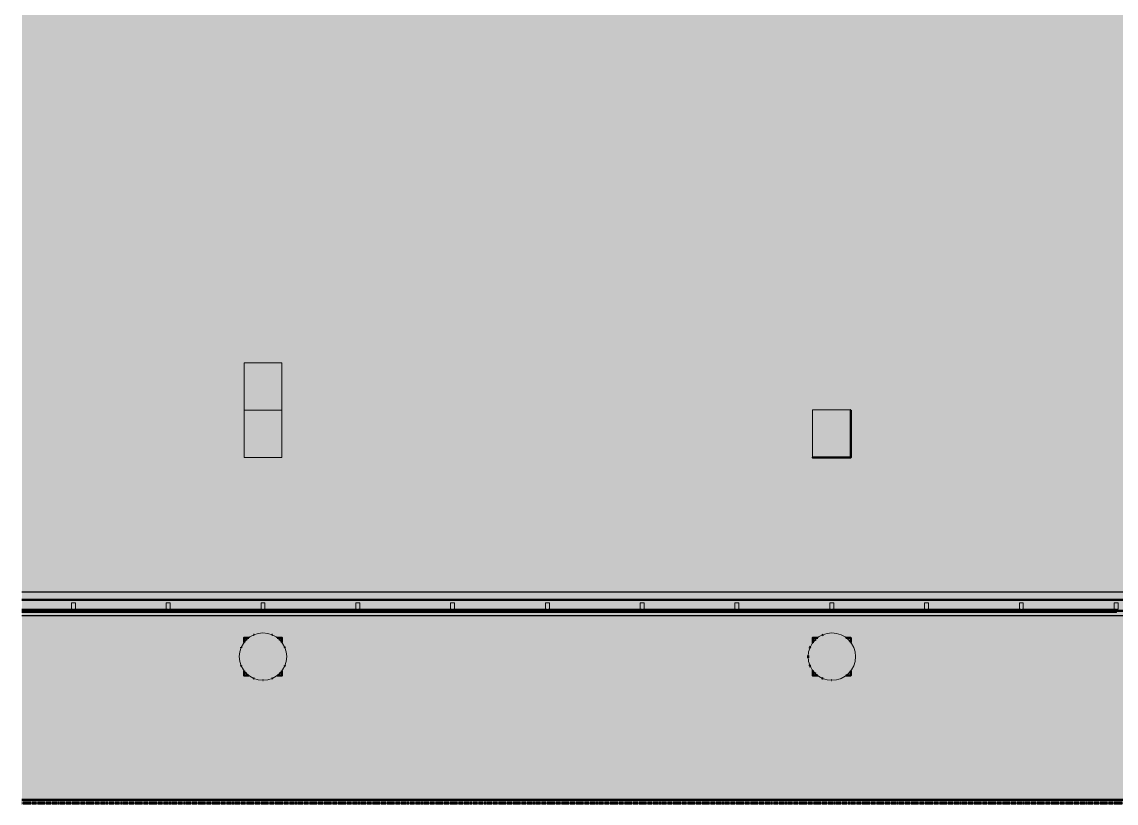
# Model space of a CAD drawing. Header units: inches. Extents: x 416 to 2283, y -56 to 1824.
# Drawn here: x 416 to 1108, y -10 to 485 of the extents above; entities that cross this region are included whole.
import ezdxf

# ---------------------------------------------------------------- set-up
doc = ezdxf.new("R2010")
doc.units = ezdxf.units.IN
doc.header["$MEASUREMENT"] = 0
doc.linetypes.add('IMPORT-Orbis_BB$0$TI_Grid_E957150$0$PROPERTY _2_', pattern=[1.546875, 1.3125, -0.046875, 0.046875, -0.046875, 0.046875, -0.046875])
for name, color, linetype, lineweight in [('A-DETL-GENF', 92, 'Continuous', 9), ('A-DETL-THIN', 151, 'Continuous', 9), ('Orbis - Background_dwg', 8, 'Continuous', 9), ('Orbis_AR$0$A-Wall-Exst', 7, 'Continuous', 9), ('Orbis_BB$0$A-Glaz-Assm', 10, 'Continuous', 20), ('Orbis_BB$0$A-Glaz-Assm-Blow', 250, 'Continuous', 13), ('Orbis_BB$0$A-Glaz-Assm-Glaz', 10, 'Continuous', 20), ('Orbis_BB$0$A-Wall-Exst', 7, 'Continuous', 9), ('Orbis_BB$0$TI_ARCH-02_E957150$0$A-Wall-Blow', 130, 'Continuous', 30), ('Orbis_BB$0$TI_Grid_E957150$0$C-Prop', 170, 'IMPORT-Orbis_BB$0$TI_Grid_E957150$0$PROPERTY _2_', 70), ('Orbis_BB$0$TI_Grid_E957150$0$S-02-COLS-CONC', 50, 'Continuous', 50), ('Orbis_BB$0$TI_Grid_E957150$0$S-02-COLS-CONC-PATT', 10, 'Continuous', 20), ('Orbis_BB$0$TI_Grid_E957150$0$S-03-COLS-CONC-PATT', 10, 'Continuous', 20), ('Orbis_BB$0$TI_Grid_E957150$0$S-04-COLS-CONC', 50, 'Continuous', 50), ('Orbis_BB$0$TI_Grid_E957150$0$S-04-COLS-CONC-PATT', 10, 'Continuous', 20), ('Orbis_BB$0$TI_Grid_E957150$0$S-05-COLS-CONC', 50, 'Continuous', 50), ('Orbis_BB$0$TI_Grid_E957150$0$S-06-COLS-CONC', 50, 'Continuous', 50), ('Orbis_BB$0$TI_Grid_E957150$0$S-07-COLS-CONC', 50, 'Continuous', 50), ('Orbis_BB$0$TI_Grid_E957150$0$S-08-COLS-CONC', 50, 'Continuous', 50), ('Orbis_BB$0$TI_Grid_E957150$0$S-08-COLS-CONC-PATT', 10, 'Continuous', 20), ('Orbis_BB$0$TI_Grid_E957150$0$S-09-COLS-CONC', 50, 'Continuous', 50), ('Orbis_BB$0$TI_Grid_E957150$0$S-11-COLS-CONC', 50, 'Continuous', 50), ('Orbis_BB$0$TI_Grid_E957150$0$S-12-COLS-CONC', 50, 'Continuous', 50), ('Orbis_BB$0$TI_Grid_E957150$0$S-P1-COLS-CONC', 50, 'Continuous', 50), ('Orbis_BB$0$TI_Grid_E957150$0$S-P1-COLS-CONC-PATT', 10, 'Continuous', 20), ('Orbis_BB$0$TI_Grid_E957150$0$S-P2-WALL-CONC', 50, 'Continuous', 50), ('Orbis_BB$0$TI_Grid_E957150$0$S-P4-COLS-CONC', 50, 'Continuous', 50), ('S-COLS', 52, 'Continuous', 13)]:
    doc.layers.add(name, color=color, linetype=linetype, lineweight=lineweight)

# ---------------------------------------------------------------- blocks, each defined once
blk = doc.blocks.new('Concrete-Rectangular-Column - 24 x 30-6914152-Level XX  POWER _ SIGNAL')
at = {"layer": 'S-COLS', "lineweight": 9}
blk.add_hatch(color=7, dxfattribs=at).paths.add_polyline_path([(12, -15), (12, 15), (-12, 15), (-12, -15)], flags=0)
at = {"layer": 'S-COLS', "color": 8, "lineweight": 20}
for p, q in [((12, 15), (-12, 15)), ((-12, 15), (-12, -15)), ((12, -15), (12, 15)), ((-12, -15), (12, -15))]:
    blk.add_line(p, q, dxfattribs=at)
blk = doc.blocks.new('Concrete-Round-Column - 30_-6914671-Level XX  POWER _ SIGNAL')
at = {"layer": 'S-COLS', "lineweight": 9}
blk.add_hatch(color=7, dxfattribs=at).paths.add_polyline_path([(0, -15), (2.62, -14.77), (5.13, -14.1), (7.5, -12.99), (9.64, -11.49), (11.49, -9.64), (12.99, -7.5), (14.1, -5.13), (14.77, -2.6), (15, 0), (14.77, 2.6), (14.1, 5.13), (12.99, 7.5), (11.49, 9.64), (9.64, 11.49), (7.5, 12.99), (5.13, 14.1), (2.6, 14.77), (-0.01, 15), (-2.6, 14.77), (-5.13, 14.1), (-7.5, 12.99), (-9.64, 11.49), (-11.49, 9.64), (-12.99, 7.5), (-14.1, 5.13), (-14.77, 2.6), (-15, 0), (-14.77, -2.6), (-14.1, -5.13), (-12.99, -7.5), (-11.49, -9.64), (-9.64, -11.49), (-7.44, -13.02), (-5.13, -14.1), (-2.38, -14.79), (-0.48, -14.96)], flags=0)
at = {"layer": 'S-COLS', "color": 8, "lineweight": 20}
for start, end in [(360, 180), (180, 360)]:
    blk.add_arc((0, 0), 15, start, end, dxfattribs=at)
blk = doc.blocks.new('Orbis - Background_dwg__U63-7347745-Level XX  POWER _ SIGNAL')
at = {"layer": 'Orbis_BB$0$TI_Grid_E957150$0$S-12-COLS-CONC', "flags": 128}
blk.add_lwpolyline([(11648.45, 1020.91), (11648.66, 1020.91), (11648.66, 1044.91), (11648.45, 1044.91)], dxfattribs=at)
blk = doc.blocks.new('Orbis - Background_dwg_Orbis_BB-7347761-Level XX  POWER _ SIGNAL')
at = {"layer": 'Orbis_BB$0$TI_Grid_E957150$0$S-02-COLS-CONC-PATT', "lineweight": 9}
h = blk.add_hatch(color=7, dxfattribs=at)
h.paths.add_polyline_path([(11264.66, 876.91), (11267.76, 876.91), (11267.02, 877.43), (11265.17, 879.28), (11264.66, 880.01), (11264.66, 877.43)], flags=0)
h.paths.add_polyline_path([(11288.66, 876.91), (11288.66, 880.01), (11288.15, 879.28), (11286.3, 877.43), (11285.56, 876.91), (11286.3, 876.91)], flags=0)
h.paths.add_polyline_path([(11264.66, 897.83), (11265.17, 898.56), (11267.02, 900.41), (11267.74, 900.91), (11264.66, 900.91), (11264.66, 898.05)], flags=0)
h.paths.add_polyline_path([(11288.66, 897.83), (11288.66, 900.91), (11285.59, 900.91), (11286.3, 900.41), (11288.15, 898.56)], flags=0)
h = blk.add_hatch(color=7, dxfattribs=at)
h.paths.add_polyline_path([(11624.66, 876.91), (11627.84, 876.91), (11627.1, 877.43), (11625.25, 879.28), (11624.66, 880.12), (11624.66, 877.43)], flags=0)
h.paths.add_polyline_path([(11646.38, 876.91), (11648.66, 876.91), (11648.66, 879.89), (11648.23, 879.28), (11646.38, 877.43), (11645.64, 876.91), (11646.35, 876.91)], flags=0)
h.paths.add_polyline_path([(11624.66, 897.72), (11625.25, 898.56), (11627.1, 900.41), (11627.81, 900.91), (11624.66, 900.91), (11624.66, 897.97)], flags=0)
h.paths.add_polyline_path([(11648.66, 897.95), (11648.66, 900.91), (11645.67, 900.91), (11646.38, 900.41), (11648.23, 898.56)], flags=0)
at = {"layer": 'Orbis_BB$0$TI_Grid_E957150$0$S-03-COLS-CONC-PATT', "lineweight": 9}
h = blk.add_hatch(color=7, dxfattribs=at)
h.paths.add_polyline_path([(11621.76, 888.67), (11621.73, 888.81), (11621.74, 888.72)], flags=0)
h.paths.add_polyline_path([(11621.66, 888.91), (11621.75, 889.05), (11621.74, 889.1), (11621.67, 888.92)], flags=0)
at = {"layer": 'Orbis_BB$0$TI_Grid_E957150$0$S-04-COLS-CONC-PATT', "lineweight": 9}
h = blk.add_hatch(color=7, dxfattribs=at)
h.paths.add_polyline_path([(11271.13, 875.01), (11270.82, 875.16), (11270.92, 875.05)], flags=0)
h.paths.add_polyline_path([(11282.2, 875.01), (11282.4, 875.05), (11282.4, 875.11), (11282.28, 875.05)], flags=0)
h.paths.add_polyline_path([(11262.9, 883.08), (11262.85, 883.17), (11262.8, 883.17)], flags=0)
h.paths.add_polyline_path([(11282.6, 902.64), (11282.4, 902.77), (11282.4, 902.73), (11282.48, 902.7)], flags=0)
h = blk.add_hatch(color=7, dxfattribs=at)
h.paths.add_polyline_path([(11623.23, 882.53), (11622.8, 883.45), (11622.82, 883.15)], flags=0)
h.paths.add_polyline_path([(11622.8, 894.39), (11623.21, 895.26), (11622.8, 894.65)], flags=0)
at = {"layer": 'Orbis_BB$0$TI_Grid_E957150$0$S-08-COLS-CONC-PATT', "lineweight": 9}
h = blk.add_hatch(color=7, dxfattribs=at)
h.paths.add_polyline_path([(11631.27, 874.99), (11630.47, 875.36), (11630.92, 875.05)], flags=0)
h.paths.add_polyline_path([(11622.8, 883.17), (11622.8, 883.45), (11622.71, 883.66), (11622.78, 883.28)], flags=0)
h.paths.add_polyline_path([(11621.66, 888.91), (11621.76, 889.15), (11621.74, 889.31), (11621.66, 888.92)], flags=0)
h.paths.add_polyline_path([(11621.66, 888.91), (11621.75, 888.77), (11621.73, 889.01), (11621.67, 888.92)], flags=0)
h.paths.add_polyline_path([(11621.8, 888.2), (11621.73, 888.76), (11621.66, 888.91), (11621.74, 888.52)], flags=0)
h.paths.add_polyline_path([(11622.71, 894.19), (11622.8, 894.39), (11622.8, 894.65)], flags=0)
h.paths.add_polyline_path([(11630.54, 902.52), (11631.21, 902.83), (11630.92, 902.77)], flags=0)
h = blk.add_hatch(color=7, dxfattribs=at)
h.paths.add_polyline_path([(11270.92, 875.05), (11270.82, 875.16), (11270.65, 875.24)], flags=0)
h.paths.add_polyline_path([(11262.8, 883.17), (11262.85, 883.19), (11262.77, 883.36)], flags=0)
h.paths.add_polyline_path([(11262.97, 882.92), (11262.9, 883.08), (11262.8, 883.17)], flags=0)
h.paths.add_polyline_path([(11290.47, 883.17), (11290.52, 883.17), (11290.52, 883.28)], flags=0)
at = {"layer": 'Orbis_BB$0$TI_Grid_E957150$0$S-P1-COLS-CONC-PATT', "lineweight": 9}
blk.add_hatch(color=7, dxfattribs=at).paths.add_polyline_path([(11624.66, 1014.91), (11648.66, 1014.91), (11648.66, 1044.91), (11648.45, 1044.91), (11648.45, 1015.12), (11624.66, 1015.12)], flags=0)
at = {"layer": 'Orbis_BB$0$A-Glaz-Assm', "flags": 128}
for points in [[(11157.91, 922.91), (11155.41, 922.91), (11155.41, 918.91), (11156.41, 918.91), (11156.41, 916.91), (11156.91, 916.91), (11156.91, 918.91), (11157.91, 918.91)], [(11217.91, 922.91), (11215.41, 922.91), (11215.41, 918.91), (11216.41, 918.91), (11216.41, 916.91), (11216.91, 916.91), (11216.91, 918.91), (11217.91, 918.91)], [(11277.91, 922.91), (11275.41, 922.91), (11275.41, 918.91), (11276.41, 918.91), (11276.41, 916.91), (11276.91, 916.91), (11276.91, 918.91), (11277.91, 918.91)], [(11337.91, 922.91), (11335.41, 922.91), (11335.41, 918.91), (11336.41, 918.91), (11336.41, 916.91), (11336.91, 916.91), (11336.91, 918.91), (11337.91, 918.91)], [(11397.91, 922.91), (11395.41, 922.91), (11395.41, 918.91), (11396.41, 918.91), (11396.41, 916.91), (11396.91, 916.91), (11396.91, 918.91), (11397.91, 918.91)], [(11457.91, 922.91), (11455.41, 922.91), (11455.41, 918.91), (11456.41, 918.91), (11456.41, 916.91), (11456.91, 916.91), (11456.91, 918.91), (11457.91, 918.91)], [(11517.91, 922.91), (11515.41, 922.91), (11515.41, 918.91), (11516.41, 918.91), (11516.41, 916.91), (11516.91, 916.91), (11516.91, 918.91), (11517.91, 918.91)], [(11577.91, 922.91), (11575.41, 922.91), (11575.41, 918.91), (11576.41, 918.91), (11576.41, 916.91), (11576.91, 916.91), (11576.91, 918.91), (11577.91, 918.91)], [(11637.91, 922.91), (11635.41, 922.91), (11635.41, 918.91), (11636.41, 918.91), (11636.41, 916.91), (11636.91, 916.91), (11636.91, 918.91), (11637.91, 918.91)], [(11697.91, 922.91), (11695.41, 922.91), (11695.41, 918.91), (11696.41, 918.91), (11696.41, 916.91), (11696.91, 916.91), (11696.91, 918.91), (11697.91, 918.91)], [(11757.91, 922.91), (11755.41, 922.91), (11755.41, 918.91), (11756.41, 918.91), (11756.41, 916.91), (11756.91, 916.91), (11756.91, 918.91), (11757.91, 918.91)], [(11817.91, 922.91), (11815.41, 922.91), (11815.41, 918.91), (11816.41, 918.91), (11816.41, 916.91), (11816.91, 916.91), (11816.91, 918.91), (11817.91, 918.91)]]:
    blk.add_lwpolyline(points, close=True, dxfattribs=at)
at = {"layer": 'Orbis_BB$0$A-Glaz-Assm-Blow'}
for p, q in [((11124.05, 916.91), (11156.41, 916.91)), ((11156.91, 916.91), (11216.41, 916.91)), ((11216.91, 916.91), (11276.41, 916.91)), ((11276.91, 916.91), (11336.41, 916.91)), ((11336.91, 916.91), (11396.41, 916.91)), ((11396.91, 916.91), (11456.41, 916.91)), ((11456.91, 916.91), (11516.41, 916.91)), ((11516.91, 916.91), (11576.41, 916.91)), ((11576.91, 916.91), (11636.41, 916.91)), ((11636.91, 916.91), (11696.41, 916.91)), ((11696.91, 916.91), (11756.41, 916.91)), ((11756.91, 916.91), (11816.41, 916.91))]:
    blk.add_line(p, q, dxfattribs=at)
at = {"layer": 'Orbis_BB$0$A-Glaz-Assm-Blow', "flags": 128}
blk.add_lwpolyline([(12057.66, 922.91), (12057.66, 924.91), (11124.05, 924.91)], dxfattribs=at)
at = {"layer": 'Orbis_BB$0$A-Glaz-Assm-Glaz'}
blk.add_line((11156.41, 918.91), (11124.05, 918.91), dxfattribs=at)
at = {"layer": 'Orbis_BB$0$A-Glaz-Assm-Glaz', "flags": 128}
blk.add_lwpolyline([(11124.05, 917.91), (11156.41, 917.91), (11156.41, 918.91)], dxfattribs=at)
for points in [[(11216.41, 918.91), (11156.91, 918.91), (11156.91, 917.91), (11216.41, 917.91)], [(11276.41, 918.91), (11216.91, 918.91), (11216.91, 917.91), (11276.41, 917.91)], [(11336.41, 918.91), (11276.91, 918.91), (11276.91, 917.91), (11336.41, 917.91)], [(11396.41, 918.91), (11336.91, 918.91), (11336.91, 917.91), (11396.41, 917.91)], [(11456.41, 918.91), (11396.91, 918.91), (11396.91, 917.91), (11456.41, 917.91)], [(11516.41, 918.91), (11456.91, 918.91), (11456.91, 917.91), (11516.41, 917.91)], [(11576.41, 918.91), (11516.91, 918.91), (11516.91, 917.91), (11576.41, 917.91)], [(11636.41, 918.91), (11576.91, 918.91), (11576.91, 917.91), (11636.41, 917.91)], [(11696.41, 918.91), (11636.91, 918.91), (11636.91, 917.91), (11696.41, 917.91)], [(11756.41, 918.91), (11696.91, 918.91), (11696.91, 917.91), (11756.41, 917.91)], [(11816.41, 918.91), (11756.91, 918.91), (11756.91, 917.91), (11816.41, 917.91)]]:
    blk.add_lwpolyline(points, close=True, dxfattribs=at)
at = {"layer": 'Orbis_BB$0$A-Wall-Exst', "color": 50, "lineweight": 50}
blk.add_line((11124.05, 917.91), (12057.66, 917.91), dxfattribs=at)
at = {"layer": 'Orbis_BB$0$A-Wall-Exst', "color": 50, "lineweight": 50, "flags": 128}
blk.add_lwpolyline([(12057.66, 917.91), (12057.66, 924.91), (11124.05, 924.91)], dxfattribs=at)
at = {"layer": 'Orbis_BB$0$TI_ARCH-02_E957150$0$A-Wall-Blow', "flags": 128}
for points in [[(11124.05, 914.91), (12058.66, 914.91), (12058.66, 853.91), (12117.66, 853.91), (12117.66, 857.91), (12147.66, 857.91), (12147.66, 854.91), (12856.66, 854.91), (12856.66, 1027.91), (12853.66, 1027.91), (12853.66, 1028.04)], [(11124.05, 930.04), (12058.66, 930.04), (12058.66, 928.91)]]:
    blk.add_lwpolyline(points, dxfattribs=at)
at = {"layer": 'Orbis_BB$0$TI_Grid_E957150$0$C-Prop', "flags": 128}
blk.add_lwpolyline([(12850.26, 2047.16), (12794.32, 2047.16), (12793.88, 2046.62), (12888.38, 1360.4), (12888.38, 796.17), (11124.05, 796.17)], dxfattribs=at)
at = {"layer": 'Orbis_BB$0$TI_Grid_E957150$0$S-02-COLS-CONC'}
for p, q in [((11288.66, 900.91), (11285.59, 900.91)), ((11288.66, 897.83), (11288.66, 900.91)), ((11648.66, 900.91), (11645.67, 900.91)), ((11648.66, 897.95), (11648.66, 900.91))]:
    blk.add_line(p, q, dxfattribs=at)
at = {"layer": 'Orbis_BB$0$TI_Grid_E957150$0$S-02-COLS-CONC', "flags": 128}
for points in [[(11648.45, 1020.91), (11648.66, 1020.91), (11648.66, 1044.91), (11648.45, 1044.91)], [(11267.74, 900.91), (11264.66, 900.91), (11264.66, 897.83)], [(11627.81, 900.91), (11624.66, 900.91), (11624.66, 897.72)], [(11264.66, 880.01), (11264.66, 876.91), (11267.76, 876.91)], [(11285.56, 876.91), (11288.66, 876.91), (11288.66, 880.01)], [(11624.66, 880.12), (11624.66, 876.91), (11627.84, 876.91)], [(11645.64, 876.91), (11648.66, 876.91), (11648.66, 879.89)]]:
    blk.add_lwpolyline(points, dxfattribs=at)
at = {"layer": 'Orbis_BB$0$TI_Grid_E957150$0$S-04-COLS-CONC'}
for p, q in [((11648.45, 1044.91), (11648.66, 1044.91)), ((11290.38, 894.87), (11290.52, 894.65)), ((11290.52, 894.65), (11290.55, 894.49))]:
    blk.add_line(p, q, dxfattribs=at)
at = {"layer": 'Orbis_BB$0$TI_Grid_E957150$0$S-04-COLS-CONC', "flags": 128}
for points in [[(11648.66, 1044.91), (11648.66, 1020.91), (11648.45, 1020.91)], [(11270.73, 902.64), (11270.92, 902.77), (11271.07, 902.8)], [(11282.26, 902.8), (11282.4, 902.77), (11282.6, 902.64)], [(11630.54, 902.52), (11630.92, 902.77), (11631.21, 902.83)], [(11262.77, 894.49), (11262.8, 894.65), (11262.95, 894.87)], [(11265.91, 899.3), (11266.06, 899.52), (11266.27, 899.66)], [(11287.05, 899.66), (11287.27, 899.52), (11287.41, 899.3)], [(11622.71, 894.19), (11622.8, 894.65), (11623.21, 895.26)], [(11625.75, 899.06), (11626.06, 899.52), (11626.51, 899.82)], [(11621.8, 888.2), (11621.66, 888.91), (11621.8, 889.61)], [(11262.97, 882.92), (11262.8, 883.17), (11262.77, 883.36)], [(11290.56, 883.36), (11290.52, 883.17), (11290.35, 882.92)], [(11623.23, 882.53), (11622.8, 883.17), (11622.71, 883.66)], [(11266.32, 878.13), (11266.06, 878.31), (11265.88, 878.57)], [(11271.13, 875.01), (11270.92, 875.05), (11270.65, 875.24)], [(11276.73, 873.93), (11276.66, 873.91), (11276.59, 873.93)], [(11282.68, 875.24), (11282.4, 875.05), (11282.2, 875.01)], [(11287.45, 878.57), (11287.27, 878.31), (11287, 878.13)], [(11626.56, 877.97), (11626.06, 878.31), (11625.72, 878.81)], [(11631.27, 874.99), (11630.92, 875.05), (11630.47, 875.36)], [(11636.71, 873.92), (11636.66, 873.91), (11636.53, 873.94)], [(11642.49, 875.11), (11642.4, 875.05), (11642.33, 875.04)]]:
    blk.add_lwpolyline(points, dxfattribs=at)
at = {"layer": 'Orbis_BB$0$TI_Grid_E957150$0$S-05-COLS-CONC'}
for p, q in [((11290.38, 894.87), (11290.52, 894.65)), ((11290.52, 894.65), (11290.55, 894.49))]:
    blk.add_line(p, q, dxfattribs=at)
at = {"layer": 'Orbis_BB$0$TI_Grid_E957150$0$S-05-COLS-CONC', "flags": 128}
for points in [[(11648.45, 1020.91), (11648.66, 1020.91), (11648.66, 1044.91), (11648.45, 1044.91)], [(11270.73, 902.64), (11270.92, 902.77), (11271.07, 902.8)], [(11282.26, 902.8), (11282.4, 902.77), (11282.6, 902.64)], [(11630.54, 902.52), (11630.92, 902.77), (11631.21, 902.83)], [(11262.77, 894.49), (11262.8, 894.65), (11262.95, 894.87)], [(11265.91, 899.3), (11266.06, 899.52), (11266.27, 899.66)], [(11287.05, 899.66), (11287.27, 899.52), (11287.41, 899.3)], [(11622.71, 894.19), (11622.8, 894.65), (11623.21, 895.26)], [(11625.75, 899.06), (11626.06, 899.52), (11626.51, 899.82)], [(11621.8, 888.2), (11621.66, 888.91), (11621.8, 889.61)], [(11262.97, 882.92), (11262.8, 883.17), (11262.77, 883.36)], [(11290.56, 883.36), (11290.52, 883.17), (11290.35, 882.92)], [(11623.23, 882.53), (11622.8, 883.17), (11622.71, 883.66)], [(11266.32, 878.13), (11266.06, 878.31), (11265.88, 878.57)], [(11271.13, 875.01), (11270.92, 875.05), (11270.65, 875.24)], [(11276.73, 873.93), (11276.66, 873.91), (11276.59, 873.93)], [(11282.68, 875.24), (11282.4, 875.05), (11282.2, 875.01)], [(11287.45, 878.57), (11287.27, 878.31), (11287, 878.13)], [(11626.56, 877.97), (11626.06, 878.31), (11625.72, 878.81)], [(11631.27, 874.99), (11630.92, 875.05), (11630.47, 875.36)], [(11636.71, 873.92), (11636.66, 873.91), (11636.53, 873.94)], [(11642.49, 875.11), (11642.4, 875.05), (11642.33, 875.04)]]:
    blk.add_lwpolyline(points, dxfattribs=at)
at = {"layer": 'Orbis_BB$0$TI_Grid_E957150$0$S-06-COLS-CONC'}
for p, q in [((11648.45, 1044.91), (11648.66, 1044.91)), ((11290.38, 894.87), (11290.52, 894.65)), ((11290.52, 894.65), (11290.55, 894.49))]:
    blk.add_line(p, q, dxfattribs=at)
at = {"layer": 'Orbis_BB$0$TI_Grid_E957150$0$S-06-COLS-CONC', "flags": 128}
for points in [[(11648.66, 1044.91), (11648.66, 1020.91), (11648.45, 1020.91)], [(11270.73, 902.64), (11270.92, 902.77), (11271.07, 902.8)], [(11282.26, 902.8), (11282.4, 902.77), (11282.6, 902.64)], [(11630.54, 902.52), (11630.92, 902.77), (11631.21, 902.83)], [(11262.77, 894.49), (11262.8, 894.65), (11262.95, 894.87)], [(11265.91, 899.3), (11266.06, 899.52), (11266.27, 899.66)], [(11287.05, 899.66), (11287.27, 899.52), (11287.41, 899.3)], [(11622.71, 894.19), (11622.8, 894.65), (11623.21, 895.26)], [(11625.75, 899.06), (11626.06, 899.52), (11626.51, 899.82)], [(11621.8, 888.2), (11621.66, 888.91), (11621.8, 889.61)], [(11262.97, 882.92), (11262.8, 883.17), (11262.77, 883.36)], [(11290.56, 883.36), (11290.52, 883.17), (11290.35, 882.92)], [(11623.23, 882.53), (11622.8, 883.17), (11622.71, 883.66)], [(11266.32, 878.13), (11266.06, 878.31), (11265.88, 878.57)], [(11271.13, 875.01), (11270.92, 875.05), (11270.65, 875.24)], [(11276.73, 873.93), (11276.66, 873.91), (11276.59, 873.93)], [(11282.68, 875.24), (11282.4, 875.05), (11282.2, 875.01)], [(11287.45, 878.57), (11287.27, 878.31), (11287, 878.13)], [(11626.56, 877.97), (11626.06, 878.31), (11625.72, 878.81)], [(11631.27, 874.99), (11630.92, 875.05), (11630.47, 875.36)], [(11636.71, 873.92), (11636.66, 873.91), (11636.53, 873.94)], [(11642.49, 875.11), (11642.4, 875.05), (11642.33, 875.04)]]:
    blk.add_lwpolyline(points, dxfattribs=at)
at = {"layer": 'Orbis_BB$0$TI_Grid_E957150$0$S-07-COLS-CONC'}
for p, q in [((11290.38, 894.87), (11290.52, 894.65)), ((11290.52, 894.65), (11290.55, 894.49))]:
    blk.add_line(p, q, dxfattribs=at)
at = {"layer": 'Orbis_BB$0$TI_Grid_E957150$0$S-07-COLS-CONC', "flags": 128}
for points in [[(11648.45, 1020.91), (11648.66, 1020.91), (11648.66, 1044.91), (11648.45, 1044.91)], [(11270.73, 902.64), (11270.92, 902.77), (11271.07, 902.8)], [(11282.26, 902.8), (11282.4, 902.77), (11282.6, 902.64)], [(11630.54, 902.52), (11630.92, 902.77), (11631.21, 902.83)], [(11262.77, 894.49), (11262.8, 894.65), (11262.95, 894.87)], [(11265.91, 899.3), (11266.06, 899.52), (11266.27, 899.66)], [(11287.05, 899.66), (11287.27, 899.52), (11287.41, 899.3)], [(11622.71, 894.19), (11622.8, 894.65), (11623.21, 895.26)], [(11625.75, 899.06), (11626.06, 899.52), (11626.51, 899.82)], [(11621.8, 888.2), (11621.66, 888.91), (11621.8, 889.61)], [(11262.97, 882.92), (11262.8, 883.17), (11262.77, 883.36)], [(11290.56, 883.36), (11290.52, 883.17), (11290.35, 882.92)], [(11623.23, 882.53), (11622.8, 883.17), (11622.71, 883.66)], [(11266.32, 878.13), (11266.06, 878.31), (11265.88, 878.57)], [(11271.13, 875.01), (11270.92, 875.05), (11270.65, 875.24)], [(11276.73, 873.93), (11276.66, 873.91), (11276.59, 873.93)], [(11282.68, 875.24), (11282.4, 875.05), (11282.2, 875.01)], [(11287.45, 878.57), (11287.27, 878.31), (11287, 878.13)], [(11626.56, 877.97), (11626.06, 878.31), (11625.72, 878.81)], [(11631.27, 874.99), (11630.92, 875.05), (11630.47, 875.36)], [(11636.71, 873.92), (11636.66, 873.91), (11636.53, 873.94)], [(11642.49, 875.11), (11642.4, 875.05), (11642.33, 875.04)]]:
    blk.add_lwpolyline(points, dxfattribs=at)
at = {"layer": 'Orbis_BB$0$TI_Grid_E957150$0$S-08-COLS-CONC'}
for p, q in [((11648.45, 1044.91), (11648.66, 1044.91)), ((11290.38, 894.87), (11290.52, 894.65)), ((11290.52, 894.65), (11290.55, 894.49))]:
    blk.add_line(p, q, dxfattribs=at)
at = {"layer": 'Orbis_BB$0$TI_Grid_E957150$0$S-08-COLS-CONC', "flags": 128}
for points in [[(11648.66, 1044.91), (11648.66, 1020.91), (11648.45, 1020.91)], [(11270.73, 902.64), (11270.92, 902.77), (11271.07, 902.8)], [(11282.26, 902.8), (11282.4, 902.77), (11282.6, 902.64)], [(11630.54, 902.52), (11630.92, 902.77), (11631.21, 902.83)], [(11262.77, 894.49), (11262.8, 894.65), (11262.95, 894.87)], [(11265.91, 899.3), (11266.06, 899.52), (11266.27, 899.66)], [(11287.05, 899.66), (11287.27, 899.52), (11287.41, 899.3)], [(11622.71, 894.19), (11622.8, 894.65), (11623.21, 895.26)], [(11625.75, 899.06), (11626.06, 899.52), (11626.51, 899.82)], [(11621.8, 888.2), (11621.66, 888.91), (11621.8, 889.61)], [(11262.97, 882.92), (11262.8, 883.17), (11262.77, 883.36)], [(11290.56, 883.36), (11290.52, 883.17), (11290.35, 882.92)], [(11623.23, 882.53), (11622.8, 883.17), (11622.71, 883.66)], [(11266.32, 878.13), (11266.06, 878.31), (11265.88, 878.57)], [(11271.13, 875.01), (11270.92, 875.05), (11270.65, 875.24)], [(11276.73, 873.93), (11276.66, 873.91), (11276.59, 873.93)], [(11282.68, 875.24), (11282.4, 875.05), (11282.2, 875.01)], [(11287.45, 878.57), (11287.27, 878.31), (11287, 878.13)], [(11626.56, 877.97), (11626.06, 878.31), (11625.72, 878.81)], [(11631.27, 874.99), (11630.92, 875.05), (11630.47, 875.36)], [(11636.71, 873.92), (11636.66, 873.91), (11636.53, 873.94)], [(11642.49, 875.11), (11642.4, 875.05), (11642.33, 875.04)]]:
    blk.add_lwpolyline(points, dxfattribs=at)
at = {"layer": 'Orbis_BB$0$TI_Grid_E957150$0$S-09-COLS-CONC'}
for p, q in [((11290.38, 894.87), (11290.52, 894.65)), ((11290.52, 894.65), (11290.55, 894.49))]:
    blk.add_line(p, q, dxfattribs=at)
at = {"layer": 'Orbis_BB$0$TI_Grid_E957150$0$S-09-COLS-CONC', "flags": 128}
for points in [[(11648.45, 1020.91), (11648.66, 1020.91), (11648.66, 1044.91), (11648.45, 1044.91)], [(11270.73, 902.64), (11270.92, 902.77), (11271.07, 902.8)], [(11282.26, 902.8), (11282.4, 902.77), (11282.6, 902.64)], [(11630.54, 902.52), (11630.92, 902.77), (11631.21, 902.83)], [(11262.77, 894.49), (11262.8, 894.65), (11262.95, 894.87)], [(11265.91, 899.3), (11266.06, 899.52), (11266.27, 899.66)], [(11287.05, 899.66), (11287.27, 899.52), (11287.41, 899.3)], [(11622.71, 894.19), (11622.8, 894.65), (11623.21, 895.26)], [(11625.75, 899.06), (11626.06, 899.52), (11626.51, 899.82)], [(11621.8, 888.2), (11621.66, 888.91), (11621.8, 889.61)], [(11262.97, 882.92), (11262.8, 883.17), (11262.77, 883.36)], [(11290.56, 883.36), (11290.52, 883.17), (11290.35, 882.92)], [(11623.23, 882.53), (11622.8, 883.17), (11622.71, 883.66)], [(11266.32, 878.13), (11266.06, 878.31), (11265.88, 878.57)], [(11271.13, 875.01), (11270.92, 875.05), (11270.65, 875.24)], [(11276.73, 873.93), (11276.66, 873.91), (11276.59, 873.93)], [(11282.68, 875.24), (11282.4, 875.05), (11282.2, 875.01)], [(11287.45, 878.57), (11287.27, 878.31), (11287, 878.13)], [(11626.56, 877.97), (11626.06, 878.31), (11625.72, 878.81)], [(11631.27, 874.99), (11630.92, 875.05), (11630.47, 875.36)], [(11636.71, 873.92), (11636.66, 873.91), (11636.53, 873.94)], [(11642.49, 875.11), (11642.4, 875.05), (11642.33, 875.04)]]:
    blk.add_lwpolyline(points, dxfattribs=at)
at = {"layer": 'Orbis_BB$0$TI_Grid_E957150$0$S-11-COLS-CONC', "flags": 128}
blk.add_lwpolyline([(11648.45, 1020.91), (11648.66, 1020.91), (11648.66, 1044.91), (11648.45, 1044.91)], dxfattribs=at)
at = {"layer": 'Orbis_BB$0$TI_Grid_E957150$0$S-P1-COLS-CONC'}
for p, q in [((11648.45, 1044.91), (11648.66, 1044.91)), ((11288.66, 900.91), (11285.59, 900.91)), ((11288.66, 897.83), (11288.66, 900.91)), ((11648.66, 900.91), (11645.67, 900.91)), ((11648.66, 897.95), (11648.66, 900.91))]:
    blk.add_line(p, q, dxfattribs=at)
at = {"layer": 'Orbis_BB$0$TI_Grid_E957150$0$S-P1-COLS-CONC', "flags": 128}
for points in [[(11648.66, 1044.91), (11648.66, 1014.91), (11624.66, 1014.91), (11624.66, 1015.12)], [(11267.74, 900.91), (11264.66, 900.91), (11264.66, 897.83)], [(11627.81, 900.91), (11624.66, 900.91), (11624.66, 897.72)], [(11264.66, 880.01), (11264.66, 876.91), (11267.76, 876.91)], [(11285.56, 876.91), (11288.66, 876.91), (11288.66, 880.01)], [(11624.66, 880.12), (11624.66, 876.91), (11627.84, 876.91)], [(11645.64, 876.91), (11648.66, 876.91), (11648.66, 879.89)]]:
    blk.add_lwpolyline(points, dxfattribs=at)
at = {"layer": 'Orbis_BB$0$TI_Grid_E957150$0$S-P2-WALL-CONC', "flags": 128}
blk.add_lwpolyline([(12886.66, 1087.97), (12886.66, 798.17), (11124.05, 798.17)], dxfattribs=at)
at = {"layer": 'Orbis_BB$0$TI_Grid_E957150$0$S-P4-COLS-CONC'}
for p, q in [((11288.66, 880.01), (11288.66, 876.91)), ((11648.66, 879.89), (11648.66, 876.91)), ((11288.66, 876.91), (11285.56, 876.91)), ((11648.66, 876.91), (11645.64, 876.91))]:
    blk.add_line(p, q, dxfattribs=at)
at = {"layer": 'Orbis_BB$0$TI_Grid_E957150$0$S-P4-COLS-CONC', "flags": 128}
for points in [[(11624.66, 1015.12), (11624.66, 1014.91), (11648.66, 1014.91), (11648.66, 1044.91), (11648.45, 1044.91)], [(11264.66, 897.83), (11264.66, 900.91), (11267.74, 900.91)], [(11285.59, 900.91), (11288.66, 900.91), (11288.66, 897.83)], [(11624.66, 897.72), (11624.66, 900.91), (11627.81, 900.91)], [(11645.67, 900.91), (11648.66, 900.91), (11648.66, 897.95)], [(11267.76, 876.91), (11264.66, 876.91), (11264.66, 880.01)], [(11627.84, 876.91), (11624.66, 876.91), (11624.66, 880.12)]]:
    blk.add_lwpolyline(points, dxfattribs=at)
blk.add_blockref('Orbis - Background_dwg__U63-7347745-Level XX  POWER _ SIGNAL', (0, 0))
blk = doc.blocks.new('Orbis - Background_dwg-7329766-Level XX  POWER _ SIGNAL')
at = {"layer": 'Orbis_AR$0$A-Wall-Exst'}
h = blk.add_hatch(color=256, dxfattribs=at)
h.paths.add_polyline_path([(570.87, 117.73), (570.87, 208.97), (565.87, 208.97), (565.87, 172.48), (555.37, 172.48), (555.37, 246.48), (556.37, 246.48), (556.37, 249.98), (551.87, 249.98), (551.87, 168.98), (565.87, 168.98), (565.87, 117.73)], flags=0)
h.paths.add_polyline_path([(567.77, 268.97), (570.87, 268.97), (570.87, 299.85), (527.87, 299.85), (527.87, 464.97), (530.87, 464.97), (530.87, 469.97), (527.87, 469.97), (527.87, 521.98), (498.87, 521.97), (498.87, 517.97), (522.87, 517.97), (522.87, 314.85), (478.07, 314.85), (478.07, 310.85), (522.87, 310.85), (522.87, 294.85), (565.87, 294.85), (565.87, 268.97)], flags=0)
h.paths.add_polyline_path([(592.87, 464.97), (592.87, 528.98), (1179.62, 528.98), (1179.62, 593.98), (1174.62, 593.98), (1174.62, 533.98), (587.87, 533.98), (587.87, 469.97), (570.87, 469.97), (570.87, 464.97), (587.87, 464.97)], flags=0)
h.paths.add_polyline_path([(526.99, 593.97), (527.87, 593.98), (527.87, 597.97), (519.37, 597.97), (519.37, 598.47), (522.87, 598.47), (522.87, 627.97), (532.87, 627.97), (532.87, 631.47), (519.37, 631.47), (519.37, 601.97), (415.76, 601.97), (415.76, 597.97), (498.87, 597.97), (498.87, 593.97), (522.87, 593.97)], flags=0)
blk.add_blockref('Orbis - Background_dwg_Orbis_BB-7347761-Level XX  POWER _ SIGNAL', (-10708.29, -805.94))

msp = doc.modelspace()

# ---------------------------------------------------------------- hatches: boundary and pattern name
at = {"layer": 'A-DETL-GENF'}
h = msp.add_hatch(color=9, dxfattribs=at)
h.paths.add_polyline_path([(1806.16, -9.77), (2180.09, -9.77), (2180.09, 282.04), (2178.37, 282.04), (2178.37, 269.98), (2160.37, 269.98), (2160.37, 281.98), (2145.5, 281.98), (2145.5, 222.1), (2148.37, 222.1), (2148.37, 48.98), (1645.98, 48.98), (1645.98, 56.98), (1645.87, 56.98), (1645.87, 67.98), (1645.98, 67.98), (1645.98, 68.19), (1645.77, 68.21), (1643.24, 68.89), (1642.84, 69.08), (1642.63, 69.12), (1642.36, 69.3), (1640.87, 69.99), (1639.47, 70.98), (1636.37, 70.98), (1636.37, 74.07), (1635.38, 75.48), (1634.68, 76.98), (1634.51, 77.24), (1634.47, 77.43), (1634.27, 77.85), (1633.6, 80.38), (1633.38, 83.07), (1633.6, 85.59), (1634.27, 88.11), (1635.38, 90.48), (1636.37, 91.9), (1636.37, 94.98), (1639.44, 94.98), (1640.87, 95.97), (1643.24, 97.08), (1645.98, 97.86), (1645.98, 97.98), (1645.87, 97.98), (1645.87, 207.29), (1645.98, 207.29), (1645.98, 208.97), (1636.37, 208.97), (1636.37, 239.19), (1645.87, 239.19), (1645.87, 593.98), (1179.62, 593.98), (1179.62, 528.98), (592.87, 528.98), (592.87, 464.97), (570.87, 464.97), (570.87, 469.97), (587.87, 469.97), (587.87, 521.97), (527.87, 521.97), (527.87, 469.97), (530.87, 469.97), (530.87, 464.97), (527.87, 464.97), (527.87, 299.85), (570.87, 299.85), (570.87, 268.97), (580.37, 268.97), (580.37, 208.97), (570.87, 208.97), (570.87, 117.73), (565.87, 117.73), (565.87, 168.98), (551.87, 168.98), (551.87, 249.98), (556.37, 249.98), (556.37, 268.97), (565.87, 268.97), (565.87, 294.85), (522.87, 294.85), (522.87, 310.85), (478.07, 310.85), (478.07, 314.85), (522.87, 314.85), (522.87, 517.98), (498.87, 517.98), (498.87, 521.97), (527.87, 521.98), (527.87, 593.97), (498.87, 593.97), (498.87, 597.97), (415.76, 597.97), (415.76, -9.77), (1750.54, -9.77)], flags=0)
h.paths.add_polyline_path([(1439.37, 58.98), (1435.75, 59.1), (1357.37, 59.1), (1357.37, 54.98), (1402.37, 54.98), (1402.37, 58.98), (1435.75, 58.98)], flags=0)
h.paths.add_polyline_path([(1354.37, 47.98), (1350.37, 47.98), (1350.37, 122.98), (1361, 122.98), (1361, 62.73), (1439.37, 62.73), (1439.37, 51.98), (1409.37, 51.98), (1409.37, 47.98), (1357.37, 47.98)], flags=0)
h.paths.add_polyline_path([(928.37, 67.98), (928.24, 68), (925.84, 68.21), (923.32, 68.89), (922.97, 69.05), (922.63, 69.12), (922.17, 69.42), (920.95, 69.99), (919.55, 70.98), (916.37, 70.98), (916.37, 74.18), (915.46, 75.48), (914.94, 76.59), (914.49, 77.34), (914.35, 77.85), (913.68, 80.38), (913.45, 82.58), (913.39, 83.07), (913.51, 83.68), (913.68, 85.59), (914.51, 88.72), (914.92, 89.32), (915.46, 90.48), (916.37, 91.79), (916.37, 94.98), (919.52, 94.98), (920.95, 95.97), (922.25, 96.58), (922.63, 96.83), (922.91, 96.89), (923.32, 97.08), (925.84, 97.76), (928.54, 97.98), (931.05, 97.76), (933.58, 97.08), (935.95, 95.97), (937.37, 94.98), (940.37, 94.98), (940.37, 92.01), (941.44, 90.48), (942.54, 88.11), (943.22, 85.59), (943.45, 82.98), (943.22, 80.38), (942.54, 77.85), (941.44, 75.48), (940.37, 73.96), (940.37, 70.98), (937.35, 70.98), (935.95, 69.99), (933.58, 68.89), (931.05, 68.21), (928.41, 67.98)], flags=0)
h.paths.add_polyline_path([(568.37, 67.98), (568.3, 67.99), (565.77, 68.21), (563.24, 68.89), (562.84, 69.08), (562.63, 69.12), (562.36, 69.3), (560.87, 69.99), (559.47, 70.98), (556.37, 70.98), (556.37, 74.07), (555.38, 75.48), (554.68, 76.98), (554.51, 77.24), (554.47, 77.43), (554.27, 77.85), (553.6, 80.38), (553.38, 83.07), (553.6, 85.59), (554.27, 88.11), (555.38, 90.48), (556.37, 91.9), (556.37, 94.98), (559.44, 94.98), (560.87, 95.97), (563.24, 97.08), (565.77, 97.76), (568.46, 97.98), (570.97, 97.76), (573.5, 97.08), (575.87, 95.97), (577.3, 94.98), (580.37, 94.98), (580.37, 91.9), (581.36, 90.48), (582.47, 88.11), (583.14, 85.59), (583.37, 82.97), (583.14, 80.38), (582.47, 77.85), (582.27, 77.43), (582.23, 77.24), (582.06, 76.98), (581.36, 75.48), (580.37, 74.07), (580.37, 70.98), (577.27, 70.98), (575.87, 69.99), (574.38, 69.3), (574.11, 69.12), (573.9, 69.08), (573.5, 68.89), (570.97, 68.21), (568.41, 67.98)], flags=0)
h.paths.add_polyline_path([(1288.37, 67.98), (1288.3, 67.99), (1285.77, 68.21), (1283.24, 68.89), (1282.84, 69.08), (1282.63, 69.12), (1282.36, 69.3), (1280.87, 69.99), (1279.47, 70.98), (1276.37, 70.98), (1276.37, 74.07), (1275.38, 75.48), (1274.68, 76.98), (1274.51, 77.24), (1274.47, 77.43), (1274.27, 77.85), (1273.6, 80.38), (1273.38, 83.07), (1273.6, 85.59), (1274.27, 88.11), (1275.38, 90.48), (1276.37, 91.9), (1276.37, 94.98), (1279.44, 94.98), (1280.87, 95.97), (1283.24, 97.08), (1285.77, 97.76), (1288.46, 97.98), (1290.97, 97.76), (1293.5, 97.08), (1295.87, 95.97), (1297.3, 94.98), (1300.37, 94.98), (1300.37, 91.9), (1301.36, 90.48), (1302.47, 88.11), (1303.14, 85.59), (1303.37, 82.97), (1303.14, 80.38), (1302.47, 77.85), (1302.27, 77.43), (1302.23, 77.24), (1302.06, 76.98), (1301.36, 75.48), (1300.37, 74.07), (1300.37, 70.98), (1297.27, 70.98), (1295.87, 69.99), (1294.38, 69.3), (1294.11, 69.12), (1293.9, 69.08), (1293.5, 68.89), (1290.97, 68.21), (1288.41, 67.98)], flags=0)
h.paths.add_polyline_path([(565.87, 172.48), (565.87, 208.97), (556.37, 208.97), (556.37, 246.48), (555.37, 246.48), (555.37, 172.48)], flags=0)
h.paths.add_polyline_path([(940.37, 208.97), (916.37, 208.97), (916.37, 209.19), (916.15, 209.19), (916.15, 239.19), (940.15, 239.19), (940.15, 238.97), (940.37, 238.97), (940.37, 214.97)], flags=0)
h.paths.add_polyline_path([(1288.06, 208.97), (1276.37, 208.97), (1276.37, 239.19), (1300.37, 239.19), (1300.37, 208.97)], flags=0)
h.paths.add_polyline_path([(1368.31, 449.11), (1368.31, 449.11), (1368.31, 463.86)], flags=0)
h.paths.add_polyline_path([(1327.07, 460.94), (1325.09, 461.25), (1325.44, 463.48), (1325.92, 463.4), (1325.94, 463.2), (1326.06, 463.02), (1326.12, 462.98), (1326.7, 462.93), (1326.8, 462.98), (1326.92, 463.18), (1326.94, 463.24), (1327.41, 463.14), (1327.2, 461.81)], flags=0)
h.paths.add_polyline_path([(1326.62, 462.91), (1326.06, 463.04), (1325.98, 463.15), (1325.95, 463.24), (1325.95, 463.48), (1327.78, 475.05), (1328.77, 474.89), (1326.87, 463.1), (1326.79, 463.03), (1326.62, 462.91)], flags=0)
h.paths.add_polyline_path([(1353.03, 467.68), (1353.03, 467.8), (1353.03, 470.92)], flags=0)
h.paths.add_polyline_path([(1341.47, 468.28), (1339.46, 469.3), (1339.69, 469.73), (1339.87, 469.68), (1340.08, 469.75), (1340.15, 469.8), (1340.38, 470.25), (1340.33, 470.48), (1340.21, 470.61), (1340.16, 470.67), (1340.38, 471.08), (1342.37, 470.06), (1342.19, 469.7)], flags=0)
h.paths.add_polyline_path([(1352.24, 469.36), (1352.24, 469.36), (1352.24, 469.9)], flags=0)
h.paths.add_polyline_path([(1339.87, 469.7), (1339.59, 469.8), (1329.18, 475.1), (1329.63, 475.99), (1340.22, 470.55), (1340.35, 470.36), (1340.34, 470.2), (1340.12, 469.79), (1339.97, 469.72)], flags=0)
h.paths.add_polyline_path([(1313.66, 472.68), (1313.35, 474.66), (1315.57, 475.01), (1315.65, 474.53), (1315.47, 474.46), (1315.33, 474.29), (1315.32, 474.14), (1315.43, 473.66), (1315.52, 473.57), (1315.71, 473.51), (1315.81, 473.51), (1315.88, 473.03), (1314.4, 472.8)], flags=0)
h.paths.add_polyline_path([(1315.71, 473.52), (1315.56, 473.59), (1315.39, 473.77), (1315.34, 474.24), (1315.51, 474.46), (1315.81, 474.54), (1327.3, 476.36), (1327.46, 475.37), (1315.74, 473.53)], flags=0)
h.paths.add_polyline_path([(1329.56, 476.44), (1328.85, 477.15), (1337.35, 485.59), (1337.45, 485.6), (1337.64, 485.58), (1337.99, 485.23), (1337.96, 484.86), (1337.88, 484.76), (1330.27, 477.15)], flags=0)
h.paths.add_polyline_path([(1327.51, 476.77), (1322.12, 487.37), (1322.15, 487.62), (1322.22, 487.73), (1322.65, 487.96), (1322.85, 487.91), (1322.98, 487.81), (1323.05, 487.73), (1328.4, 477.22), (1328.26, 477.15)], flags=0)
h.paths.add_polyline_path([(1369.31, 490.36), (1369.31, 490.36), (1369.31, 491.04)], flags=0)
h.paths.add_polyline_path([(1338.26, 484.43), (1337.92, 484.79), (1338.02, 484.94), (1338.03, 485.14), (1337.99, 485.24), (1337.59, 485.61), (1337.42, 485.62), (1337.24, 485.55), (1337.18, 485.51), (1336.84, 485.85), (1338.43, 487.44), (1339.85, 486.02), (1338.67, 484.85)], flags=0)
h.paths.add_polyline_path([(1321.71, 487.05), (1320.69, 489.06), (1322.47, 489.97), (1323.49, 487.96), (1323.04, 487.77), (1322.93, 487.89), (1322.75, 487.97), (1322.6, 487.94), (1322.15, 487.67), (1322.1, 487.56), (1322.11, 487.34), (1322.1, 487.26)], flags=0)
h.paths.add_polyline_path([(972.87, 593.97), (935.62, 593.98), (935.62, 598.98), (937.62, 598.98), (937.62, 740.22), (867.12, 740.22), (867.12, 647.48), (844.25, 647.48), (844.25, 623.98), (893.25, 623.98), (893.25, 598.98), (895.62, 598.98), (895.62, 593.98), (888.25, 593.98), (888.25, 612.48), (844.25, 612.48), (844.25, 593.98), (835.25, 593.98), (835.25, 598.98), (839.25, 598.98), (839.25, 647.48), (814.25, 647.48), (814.25, 652.48), (862.12, 652.48), (862.12, 745.22), (891.62, 745.22), (891.62, 840.22), (857.37, 840.22), (857.37, 845.22), (919.37, 845.22), (919.37, 947.22), (746.62, 947.22), (746.62, 845.22), (808.62, 845.22), (808.62, 706.22), (765.25, 706.22), (765.25, 598.98), (795.25, 598.98), (795.25, 593.98), (730.25, 593.98), (730.25, 598.98), (760.25, 598.98), (760.25, 706.22), (732.62, 706.22), (732.62, 711.22), (794.62, 711.22), (794.62, 840.22), (654.87, 840.22), (654.87, 774.98), (679.87, 774.98), (679.87, 769.98), (654.87, 769.98), (654.87, 674.98), (679.87, 674.98), (679.87, 652.48), (711.25, 652.48), (711.25, 647.48), (686.25, 647.48), (686.25, 598.98), (690.25, 598.98), (690.25, 593.98), (677.87, 593.98), (677.87, 598.98), (681.25, 598.98), (681.25, 647.48), (638.87, 647.48), (638.87, 627.97), (648.87, 627.97), (648.87, 598.98), (649.87, 598.98), (649.87, 593.98), (580.87, 593.98), (580.87, 599.98), (632.87, 599.98), (632.87, 807.98), (538.87, 807.97), (538.87, 599.98), (540.87, 599.98), (540.87, 593.98), (971.92, 593.97)], flags=0)
h.paths.add_polyline_path([(1209.87, 596.98), (1247.87, 596.98), (1247.87, 605.72), (1209.87, 605.72), (1209.87, 598.98)], flags=0)
h.paths.add_polyline_path([(1010.87, 596.98), (1010.87, 605.72), (972.87, 605.72), (972.87, 596.98)], flags=0)
h.paths.add_polyline_path([(528.14, 596.98), (536.87, 596.98), (536.87, 597.97), (527.87, 597.97), (527.87, 596.98)], flags=0)
h.paths.add_polyline_path([(634.87, 596.98), (648.87, 596.98), (648.87, 597.97), (634.87, 597.97)], flags=0)
h.paths.add_polyline_path([(519.37, 597.97), (522.87, 597.97), (522.87, 598.47), (519.37, 598.47)], flags=0)
h.paths.add_polyline_path([(1669.37, 598.98), (1669.37, 946.98), (1553.37, 946.98), (1553.37, 951.98), (1513.37, 951.98), (1513.37, 946.98), (1506.37, 946.97), (1506.37, 916.97), (1496.37, 916.97), (1496.37, 736.97), (1506.37, 736.97), (1506.37, 706.97), (1497.62, 706.97), (1497.62, 598.98), (1636.37, 598.98), (1636.37, 626.3), (1660.37, 626.3), (1660.37, 598.98), (1667.12, 598.98)], flags=0)
h.paths.add_polyline_path([(1305.62, 598.98), (1389.12, 598.98), (1389.12, 706.97), (1380.37, 706.97), (1380.37, 736.97), (1390.37, 736.97), (1390.37, 820.98), (1388.37, 820.98), (1388.37, 825.98), (1390.37, 825.98), (1390.37, 913.99), (1377.37, 913.99), (1377.37, 951.98), (1290.37, 951.98), (1290.37, 913.99), (1277.37, 913.99), (1277.37, 891.98), (1272.12, 891.98), (1272.12, 934.97), (1179.87, 934.97), (1179.87, 891.98), (1167.87, 891.98), (1167.87, 845.98), (1179.87, 845.98), (1179.87, 787.98), (1167.87, 787.98), (1167.87, 741.98), (1179.87, 741.98), (1179.87, 683.98), (1167.87, 683.98), (1167.87, 637.98), (1179.87, 637.98), (1179.87, 610.97), (1277.87, 610.97), (1277.87, 820.73), (1272.12, 820.73), (1272.12, 845.98), (1277.37, 845.98), (1277.37, 825.98), (1348.37, 825.98), (1348.37, 820.98), (1283.12, 820.98), (1283.12, 598.98)], flags=0)
h.paths.add_polyline_path([(1394.37, 599.23), (1492.37, 599.23), (1492.37, 701.72), (1394.37, 701.72), (1394.37, 601.9)], flags=0)
h.paths.add_polyline_path([(519.37, 601.97), (519.37, 631.47), (532.87, 631.47), (532.87, 794.97), (415.76, 794.97), (415.76, 601.97), (448.58, 601.97)], flags=0)
h.paths.add_polyline_path([(942.87, 610.97), (1040.87, 610.97), (1040.87, 637.98), (1052.87, 637.98), (1052.87, 683.98), (1040.87, 683.98), (1040.87, 741.98), (1052.87, 741.98), (1052.87, 787.98), (1040.87, 787.98), (1040.87, 845.98), (1052.87, 845.98), (1052.87, 891.98), (1040.87, 891.98), (1040.87, 918.98), (942.87, 918.98), (942.87, 643.71)], flags=0)
h.paths.add_polyline_path([(886.76, 616.48), (888.25, 616.48), (888.25, 619.98), (844.25, 619.98), (844.25, 616.48), (860.69, 616.48)], flags=0)
h.paths.add_polyline_path([(639.55, 652.48), (674.87, 652.48), (674.87, 669.98), (638.87, 669.98), (638.87, 652.48)], flags=0)
h.paths.add_polyline_path([(638.87, 674.98), (650.87, 674.98), (650.87, 840.23), (639.87, 840.23), (639.87, 837.97), (648.87, 837.97), (648.87, 807.97), (638.87, 807.97), (638.87, 678.98)], flags=0)
h.paths.add_polyline_path([(1416.85, 706.97), (1492.37, 706.97), (1492.37, 730.73), (1394.37, 730.73), (1394.37, 706.97), (1396.37, 706.97)], flags=0)
h.paths.add_polyline_path([(803.62, 711.22), (803.62, 840.22), (799.62, 840.22), (799.62, 711.22)], flags=0)
h.paths.add_polyline_path([(1416.85, 735.98), (1490.37, 735.98), (1490.37, 945.98), (1488.37, 945.98), (1488.37, 951.98), (1448.37, 951.98), (1448.37, 945.98), (1396.37, 945.98), (1396.37, 735.98)], flags=0)
h.paths.add_polyline_path([(896.62, 745.22), (898.37, 745.22), (898.37, 840.22), (896.62, 840.22), (896.62, 745.47)], flags=0)
h.paths.add_polyline_path([(937.62, 745.47), (937.62, 839.97), (903.62, 839.97), (903.62, 745.47), (931.34, 745.47)], flags=0)
h.paths.add_polyline_path([(527.87, 798.47), (532.87, 798.47), (532.87, 807.97), (522.87, 807.97), (522.87, 798.47), (526.99, 798.47)], flags=0)
h.paths.add_polyline_path([(415.76, 798.97), (519.37, 798.97), (519.37, 948.22), (415.76, 948.22), (415.76, 811.64)], flags=0)
h.paths.add_polyline_path([(536.87, 812.98), (634.87, 812.98), (634.87, 839.98), (536.87, 839.98), (536.87, 837.97)], flags=0)
h.paths.add_polyline_path([(526.99, 837.97), (531.62, 837.97), (531.62, 841.73), (522.87, 841.73), (522.87, 837.97), (523.37, 837.97)], flags=0)
h.paths.add_polyline_path([(742.62, 845.22), (742.62, 947.22), (733.62, 947.22), (733.62, 845.22), (735.24, 845.22)], flags=0)
h.paths.add_polyline_path([(937.62, 845.22), (937.62, 924.23), (1040.87, 924.23), (1040.87, 934.97), (1010.87, 934.97), (1010.87, 949.22), (972.87, 949.22), (972.87, 934.97), (942.87, 934.97), (942.87, 949.22), (923.37, 949.22), (923.37, 845.22), (934.14, 845.22)], flags=0)
h.paths.add_polyline_path([(536.87, 845.23), (644.37, 845.23), (644.37, 886.72), (680.37, 886.72), (680.37, 948.22), (677.37, 948.22), (677.37, 952.22), (815.37, 952.22), (815.37, 1012.22), (565.87, 1012.22), (565.87, 1044.97), (415.76, 1044.97), (415.76, 952.22), (552.87, 952.22), (552.87, 962.47), (583.87, 962.47), (583.87, 952.22), (637.37, 952.22), (637.37, 948.22), (583.87, 948.22), (583.87, 931.47), (552.87, 931.47), (552.87, 948.22), (523.37, 948.22), (523.37, 845.23), (534.87, 845.23)], flags=0)
h.paths.add_polyline_path([(649.62, 845.47), (673.62, 845.47), (673.62, 881.47), (649.62, 881.47), (649.62, 865.19)], flags=0)
h.paths.add_polyline_path([(678.87, 845.47), (680.37, 845.47), (680.37, 881.47), (678.87, 881.47), (678.87, 846.94)], flags=0)
h.paths.add_polyline_path([(693.84, 845.47), (728.37, 845.47), (728.37, 946.97), (685.62, 946.97), (685.62, 845.47)], flags=0)
h.paths.add_polyline_path([(1645.98, 916.97), (1636.37, 916.97), (1636.37, 946.97), (1660.37, 946.97), (1660.37, 916.97)], flags=0)
h.paths.add_polyline_path([(1277.87, 916.99), (1287.37, 916.99), (1287.37, 948.98), (1277.87, 948.98), (1277.87, 934.97), (1277.37, 934.97), (1277.37, 916.99)], flags=0)
h.paths.add_polyline_path([(1209.87, 940.23), (1247.87, 940.23), (1247.87, 948.98), (1209.87, 948.98)], flags=0)
h.paths.add_polyline_path([(1394.37, 946.99), (1394.37, 948.98), (1380.37, 948.98), (1380.37, 946.99), (1390.37, 946.99)], flags=0)
h.paths.add_polyline_path([(1150.88, 1041.22), (1150.88, 1213.6), (932.37, 1213.6), (932.37, 1120.66), (933.12, 1120.66), (933.12, 1119.16), (931.62, 1119.16), (931.62, 1118.66), (929.12, 1118.66), (929.12, 1119.16), (927.62, 1119.16), (927.62, 1120.66), (928.37, 1120.66), (928.37, 1292.47), (913.87, 1292.47), (913.87, 1327.47), (928.54, 1327.47), (928.54, 1417.98), (928.37, 1417.98), (928.37, 1432.97), (912.37, 1432.97), (912.37, 1472.97), (928.37, 1472.97), (928.37, 1478.48), (940.37, 1478.48), (940.37, 1429.98), (1152.37, 1429.98), (1152.37, 1477.98), (1145.37, 1477.98), (1145.37, 1712.98), (940.37, 1712.98), (940.37, 1700.97), (916.37, 1700.97), (916.37, 1712.98), (580.37, 1712.98), (580.37, 1700.97), (556.37, 1700.97), (556.37, 1712.98), (415.76, 1712.98), (415.76, 1298.97), (446.37, 1298.97), (446.37, 1477.73), (450.37, 1477.73), (450.37, 1298.97), (453.37, 1298.97), (453.37, 1294.97), (415.76, 1294.97), (415.76, 1048.97), (445.87, 1048.97), (445.87, 1230.97), (442.87, 1230.97), (442.87, 1234.97), (457.87, 1234.97), (457.87, 1230.97), (449.87, 1230.97), (449.87, 1048.97), (565.87, 1048.97), (565.87, 1230.97), (497.87, 1230.97), (497.87, 1234.97), (522.78, 1234.97), (522.78, 1237.97), (526.78, 1237.97), (526.78, 1234.97), (565.87, 1234.97), (565.87, 1284.97), (552.87, 1284.97), (552.87, 1294.97), (526.78, 1294.97), (526.78, 1277.97), (522.78, 1277.97), (522.78, 1294.97), (493.37, 1294.97), (493.37, 1298.97), (552.87, 1298.97), (552.87, 1328.97), (565.87, 1328.97), (565.87, 1433.47), (552.87, 1433.47), (552.87, 1468.97), (565.87, 1468.97), (565.87, 1484.98), (826.88, 1484.98), (826.88, 1041.22), (928.37, 1041.22), (928.37, 1045.29), (927.62, 1045.29), (927.62, 1046.79), (929.12, 1046.79), (929.12, 1047.29), (931.62, 1047.29), (931.62, 1046.79), (933.12, 1046.79), (933.12, 1045.29), (932.37, 1045.29), (932.37, 1041.22), (1147.88, 1041.22)], flags=0)
h.paths.add_polyline_path([(958.58, 1217.35), (1150.88, 1217.35), (1150.88, 1398.47), (1148.75, 1398.47), (1148.75, 1418.36), (944.25, 1418.36), (944.25, 1327.47), (944.45, 1327.47), (944.45, 1292.47), (944.25, 1292.47), (944.25, 1217.35), (944.45, 1217.35)], flags=0)
h.paths.add_polyline_path([(932.37, 1217.35), (940.5, 1217.35), (940.5, 1292.47), (932.37, 1292.47)], flags=0)
h.paths.add_polyline_path([(565.87, 1288.47), (565.87, 1294.97), (556.37, 1294.97), (556.37, 1288.47)], flags=0)
h.paths.add_polyline_path([(940.37, 1319.16), (940.45, 1319.16), (940.45, 1324.47), (940.37, 1324.47), (940.37, 1324.41)], flags=0)
h.paths.add_polyline_path([(565.87, 1324.97), (565.87, 1325.47), (556.37, 1325.47), (556.37, 1324.97)], flags=0)
h.paths.add_polyline_path([(932.29, 1327.47), (940.5, 1327.47), (940.5, 1417.98), (932.29, 1417.98), (932.29, 1417.73)], flags=0)
h.paths.add_polyline_path([(1153.88, 1410.1), (1153.88, 1418.36), (1150.88, 1418.36), (1150.88, 1410.1), (1151.06, 1410.1)], flags=0)
h.paths.add_polyline_path([(2059.94, 1410.47), (2028.24, 1641.93), (2004.53, 1724.6), (2003.37, 1724.6), (2003.37, 1700.97), (1955.37, 1700.97), (1955.37, 1712.97), (1840.37, 1712.97), (1840.37, 1700.97), (1816.37, 1700.97), (1816.37, 1712.98), (1672.37, 1712.98), (1672.37, 1700.97), (1624.37, 1700.97), (1624.37, 1712.98), (1480.37, 1712.98), (1480.37, 1700.97), (1456.37, 1700.97), (1456.37, 1712.98), (1312.37, 1712.98), (1312.37, 1700.97), (1264.37, 1700.97), (1264.37, 1712.98), (1176.37, 1712.98), (1176.37, 1700.97), (1160.37, 1700.97), (1160.37, 1461.1), (1176.54, 1461.1), (1176.54, 1437.1), (1176.37, 1437.1), (1176.37, 1436.97), (1160.37, 1436.97), (1160.37, 1410.47), (2050.8, 1410.47)], flags=0)
h.paths.add_polyline_path([(1456.37, 1436.97), (1456.37, 1460.97), (1456.48, 1460.97), (1456.48, 1461.1), (1480.48, 1461.1), (1480.48, 1437.1), (1480.37, 1437.1), (1480.37, 1436.97), (1456.48, 1436.97)], flags=0)
h.paths.add_polyline_path([(1150.88, 1484.98), (1152.37, 1484.98), (1152.37, 1712.98), (1150.37, 1712.98), (1150.37, 1484.98)], flags=0)
h.paths.add_polyline_path([(1998.26, 1541.91), (1974.26, 1541.91), (1974.26, 1565.91), (1974.37, 1565.91), (1974.37, 1565.97), (1998.37, 1565.97), (1998.37, 1541.97), (1998.26, 1541.97)], flags=0)
h.paths.add_polyline_path([(1276.37, 1541.91), (1276.37, 1565.97), (1300.37, 1565.97), (1300.37, 1541.91)], flags=0)
h.paths.add_polyline_path([(1636.37, 1541.91), (1636.37, 1565.97), (1660.37, 1565.97), (1660.37, 1541.91), (1649.71, 1541.91)], flags=0)

# ---------------------------------------------------------------- linework, layer by layer
at = {"layer": 'A-DETL-THIN'}
msp.add_line((415.76, -9.77), (2180.09, -9.77), dxfattribs=at)

# ---------------------------------------------------------------- block references
at = {"layer": 'Orbis - Background_dwg', "color": 7}
msp.add_blockref('Orbis - Background_dwg-7329766-Level XX  POWER _ SIGNAL', (0, 0), dxfattribs=at)
at = {"layer": 'S-COLS', "lineweight": 9}
for name, p in [('Concrete-Rectangular-Column - 24 x 30-6914152-Level XX  POWER _ SIGNAL', (568.37, 253.97)), ('Concrete-Rectangular-Column - 24 x 30-6914152-Level XX  POWER _ SIGNAL', (568.37, 223.97)), ('Concrete-Rectangular-Column - 24 x 30-6914152-Level XX  POWER _ SIGNAL', (928.15, 224.19)), ('Concrete-Round-Column - 30_-6914671-Level XX  POWER _ SIGNAL', (568.37, 82.98)), ('Concrete-Round-Column - 30_-6914671-Level XX  POWER _ SIGNAL', (928.45, 82.98))]:
    msp.add_blockref(name, p, dxfattribs=at)

doc.saveas('drawing.dxf')
